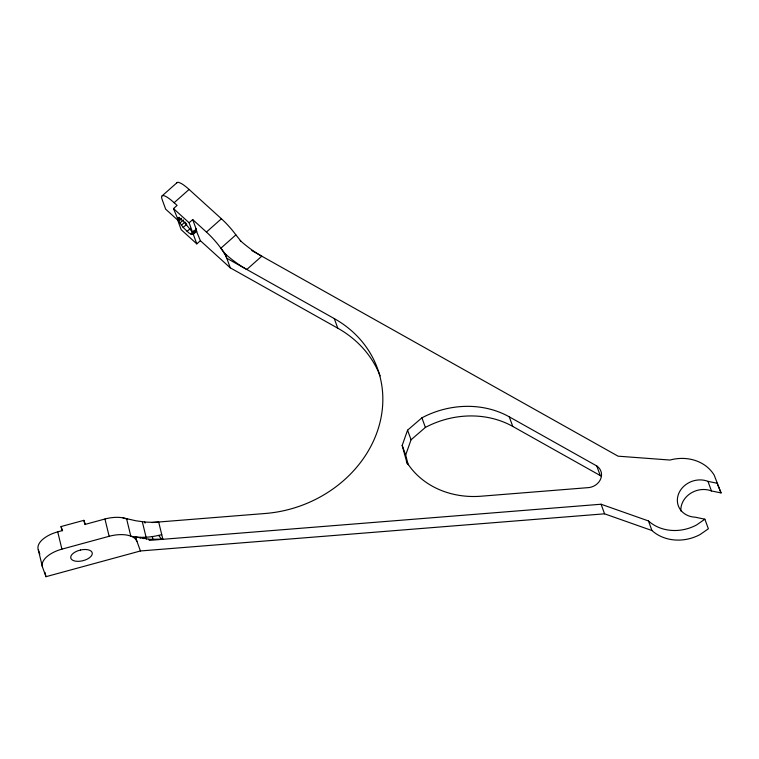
<?xml version="1.0" encoding="UTF-8"?>
<svg xmlns="http://www.w3.org/2000/svg" width="759" height="759" viewBox="0 0 759 759"><rect width="100%" height="100%" fill="white"/><g stroke="black" fill="none" stroke-linecap="round" stroke-linejoin="round"><path stroke-width="1.14" d="M407.194 463.749L402.185 445.419L407.574 430.182L421.9 417.829A85.729 74.24 -20 0 1 509.27 416.833L596.754 465.95L600.246 475.542A13.52 11.717 -20 0 1 601.517 476.529M408.219 464.736L405.676 455.011L411.065 439.774L425.391 427.421A85.729 74.24 -20 0 1 512.761 426.425L600.246 475.542M179.162 217.577L177.72 218.848L177.929 217.937L178.688 217.918L183.28 221.068L192.596 232.358L196.192 229.18L192.701 219.588L189.105 222.767L192.596 232.358M196.192 229.18L195.499 228.554L196.258 230.783L192.406 234.55L188.868 232.956L183.166 227.434L178.631 221.211L181.297 218.222M196.258 230.783L195.993 231.372L194.019 230.859L190.433 234.038M187.046 231.429L190.5 228.364M680.88 511.006A21.138 18.311 -20 0 1 690.396 493.464A21.138 18.311 -20 0 1 711.449 490.94L721.05 492.933L714.219 475.2A40.834 35.369 -20 0 0 670.007 460.039L618.073 456.178L261.789 256.181A38.073 11.357 37.2 0 1 240.954 241.229L235.897 234.892A24.506 5.095 48.4 0 0 221.419 218.772L189.086 189.456A24.506 5.085 48.5 0 0 181.581 183.659L178.906 182.445A24.506 5.057 48.6 0 0 176.771 182.995M162.227 195.765L177.208 182.492M178.688 220.992L165.652 209.152L162.16 199.56A24.506 5.076 48.5 0 1 174.124 202.719L189.086 189.456M177.72 218.848L173.498 208.583L177.084 205.404L174.124 202.719M177.653 218.526L179.096 217.254M179.836 218.194L177.682 220.101L181.173 229.692L196.79 243.867L200.376 240.688L196.192 230.47L191.638 234.578M178.631 221.211L181.505 218.668M179.817 223.118L183.403 219.939M181.363 225.243L184.949 222.064L186.752 224.256L183.166 227.434M196.79 243.867L193.298 234.275L196.885 231.097M192.701 219.588L206.429 232.055L221.419 218.772M235.897 234.892L220.878 248.193L223.933 252.709A24.506 5.076 48.5 0 1 226.77 258.24L230.262 267.832L337.793 328.201A118.85 102.93 -20 0 1 380.145 375.876M85.425 524.602L83.87 520.332L61.043 526.556L62.048 530.683L57.722 531.86A24.506 12.191 -13.7 0 0 38.292 549.801L42.495 567.096L45.986 576.688L140.443 550.968L604.572 513.824L651.953 530.541A40.834 35.369 -20 0 0 700.121 534.526L708.375 528.786L704.874 519.194L696.629 524.934A40.834 35.369 -20 0 1 648.461 520.949L601.071 504.232L149.295 540.38L148.897 539.269M127.493 519.184L122.873 517.828A24.506 12.191 -13.7 0 0 104.951 519.004L84.875 524.469L83.87 520.332M42.495 567.096A24.506 12.191 -13.7 0 1 61.915 549.146L109.144 536.29A24.506 12.191 -13.7 0 1 129.523 535.693L131.696 536.48A24.506 12.191 -13.7 0 1 136.203 539.924L136.952 541.376M136.203 539.924L135.339 536.936L149.76 539.345L162.834 539.089M126.601 518.862L130.804 536.158C141.022 538.387 151.715 537.258 161.743 534.621M151.895 522.553L265.384 513.473A118.85 102.93 -20 0 0 377.109 432.042A118.85 102.93 -20 0 0 334.292 318.6L226.77 258.24L225.157 253.81L220.878 248.193A24.506 5.076 48.5 0 0 206.429 232.055M122.873 517.828L136.07 520.816L145.557 522.059A41.679 19.857 0.2 0 0 158.678 522.012L162.881 539.298M704.874 519.194L695.272 517.202A21.138 18.311 -20 0 1 678.366 494.46A21.138 18.311 -20 0 1 707.957 481.348L717.559 483.341M251.789 250.555L261.789 256.181L246.808 269.492A38.083 11.376 37.2 0 1 225.992 254.54M223.933 252.709L225.964 254.54M173.498 208.583L189.105 222.767M193.298 234.275L192.672 233.962M200.376 240.688L230.262 267.832M240.186 240.518L240.954 241.22M158.622 535.399L161.762 539.383M717.71 484.792L721.05 492.933M707.957 481.348L711.449 490.94M648.461 520.949L651.953 530.541M601.071 504.232L604.572 513.824M509.27 416.833L512.761 426.425M421.9 417.829L425.391 427.421M407.574 430.182L411.065 439.774M402.185 445.419L405.676 455.011M334.292 318.6L337.793 328.201M144.694 521.983L145.102 523.093M135.339 536.936L140.443 550.968M61.043 526.556L62.599 530.816M38.292 549.801L39.847 554.07M152.322 536.585L153.033 539.516M142.322 521.765L146.525 539.051M143.043 537.344L143.356 538.634M140.073 537.315L140.273 538.103M104.951 519.004L109.144 536.29M57.722 531.86L61.915 549.146M44.933 572.362L45.986 576.688M596.754 465.95A13.52 11.717 -20 0 1 600.881 478.407A13.52 11.717 -20 0 1 589.107 487.563L481.197 496.206A85.729 74.24 -20 0 1 406.416 461.614M80.539 550.009L77.788 550.816A11.024 5.484 -13.7 0 0 70.966 558.539A11.024 5.484 -13.7 0 0 82.465 560.825L85.217 560.009A11.024 5.484 -13.7 0 0 92.038 552.296A11.024 5.484 -13.7 0 0 80.539 550.009"/></g></svg>
